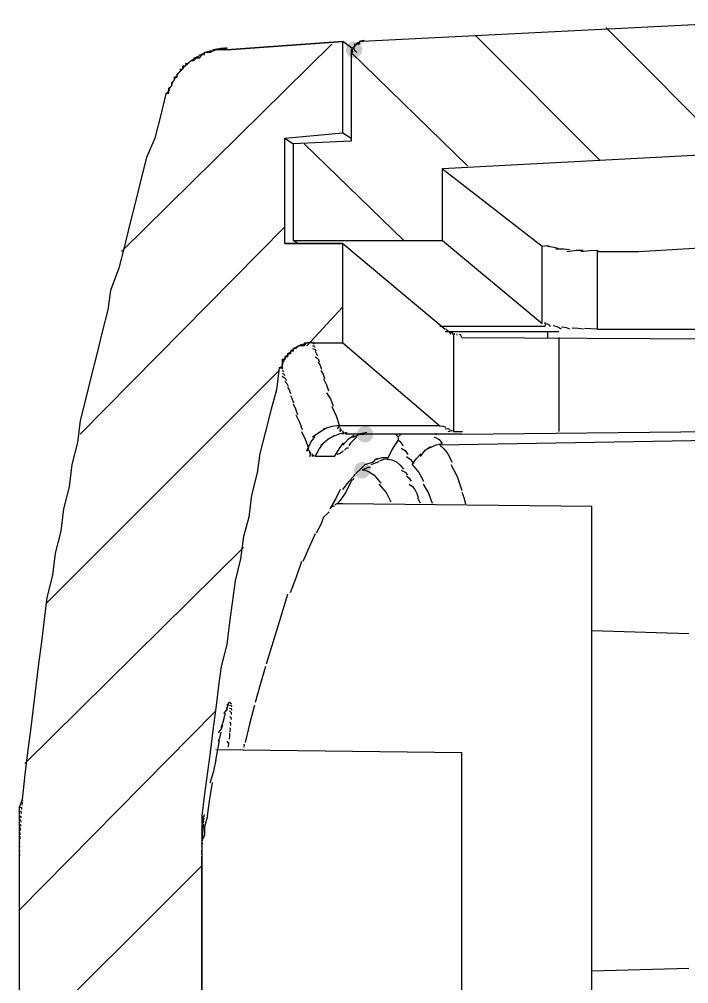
# Model space of a CAD drawing. Header units: millimetres. Extents: x 9 to 367, y 9 to 251.
# Drawn here: x 10.24 to 20.49, y 219.89 to 234.65 of the extents above; entities that cross this region are included whole.
import ezdxf

# ---------------------------------------------------------------- set-up
doc = ezdxf.new("R2010")
doc.units = ezdxf.units.MM
doc.layers.add('图层 1', color=7, linetype='Continuous')

msp = doc.modelspace()

# ---------------------------------------------------------------- hatches: boundary and pattern name
at = {"layer": '图层 1'}
h = msp.add_hatch(color=7, dxfattribs=at)
edge = h.paths.add_edge_path()
edge.add_arc((15.367035, 234.187929), 0.12506, 0, 360)
h = msp.add_hatch(color=7, dxfattribs=at)
edge = h.paths.add_edge_path()
edge.add_arc((15.536333, 228.303737), 0.12506, 0, 360)
h = msp.add_hatch(color=7, dxfattribs=at)
edge = h.paths.add_edge_path()
edge.add_arc((15.493965, 227.753369), 0.12506, 0, 360)

# ---------------------------------------------------------------- linework, layer by layer
at = {"layer": '图层 1', "color": 7, "lineweight": 25}
for points in [[(22.309737, 234.653737), (15.494071, 234.315071)], [(22.309737, 234.653737), (15.494071, 234.315071)], [(13.419667, 234.187929), (15.197667, 234.314929)], [(15.197702, 234.315071), (13.419702, 234.188071)], [(15.367035, 234.187929), (15.197702, 234.314929)], [(15.197702, 232.917894), (15.197702, 234.314894)], [(15.197702, 232.917894), (15.197702, 234.314894)], [(15.493965, 234.315071), (15.451631, 234.315071), (15.451631, 234.272737), (15.409298, 234.272737), (15.366965, 234.230404), (15.324631, 234.188071), (15.324631, 234.145737), (15.324631, 234.103404)], [(15.367035, 234.272702), (15.399403, 234.274642)], [(15.367035, 234.272702), (15.396448, 234.271555)], [(15.367035, 234.230333), (15.393538, 234.263009)], [(15.367035, 234.230333), (15.39076, 234.259746)], [(15.367035, 234.230333), (15.387981, 234.256351)], [(15.367035, 234.230333), (15.385247, 234.253087)], [(15.367035, 234.230333), (15.382734, 234.249692)], [(15.367035, 234.230333), (15.380309, 234.24612)], [(15.367035, 234.230333), (15.377839, 234.242416)], [(15.409404, 234.272702), (15.431188, 234.293378), (15.441859, 234.303702)], [(15.409404, 234.272702), (15.438155, 234.301542)], [(15.409404, 234.272702), (15.434628, 234.299248)], [(15.409404, 234.272702), (15.431056, 234.296911)], [(15.409404, 234.272702), (15.42766, 234.294265)], [(15.409404, 234.272702), (15.424, 234.291796)], [(15.409404, 234.272702), (15.420737, 234.289327)], [(15.409404, 234.272702), (15.417341, 234.286548)], [(15.409404, 234.272702), (15.414122, 234.283726)], [(15.451596, 234.272702), (15.450891, 234.305598)], [(15.451596, 234.315071), (15.485286, 234.325345)], [(15.451596, 234.315071), (15.481274, 234.32411)], [(15.451596, 234.315071), (15.477569, 234.322832)], [(15.451596, 234.315071), (15.473557, 234.321597)], [(15.451596, 234.315071), (15.469852, 234.320054)], [(15.451596, 234.315071), (15.46584, 234.318334)], [(15.451596, 234.315071), (15.462135, 234.316658)], [(15.451596, 234.272702), (15.454551, 234.307759)], [(15.493965, 234.315071), (15.52889, 234.33218)], [(15.493965, 234.315071), (15.525186, 234.332004)], [(15.493965, 234.315071), (15.521305, 234.331563)], [(15.493965, 234.315071), (15.517469, 234.331078)], [(15.493965, 234.315071), (15.513632, 234.330593)], [(15.493965, 234.315071), (15.509752, 234.329975)], [(15.493965, 234.315071), (15.506047, 234.329049)], [(15.493965, 234.315071), (15.502035, 234.328432)], [(15.493965, 234.315071), (15.498286, 234.327506)], [(15.493965, 234.315071), (15.494317, 234.326536)], [(13.419667, 234.187929), (13.377333, 234.187929), (13.335, 234.187929), (13.292667, 234.187929), (13.250333, 234.187929), (13.165667, 234.145596), (13.123333, 234.145596), (13.081, 234.145596), (13.038667, 234.103263), (12.996333, 234.060929), (12.954, 234.060929), (12.911667, 234.018596), (12.869333, 234.018596), (12.827, 233.976263), (12.784667, 233.933929), (12.742333, 233.933929), (12.742333, 233.891596), (12.7, 233.849263), (12.657667, 233.806929), (12.657667, 233.764596), (12.615333, 233.764596), (12.615333, 233.722263), (12.573, 233.679929), (12.573, 233.637596), (12.530667, 233.595263), (12.530667, 233.552929), (12.488333, 233.510596)], [(12.954071, 234.061), (12.981631, 234.090325)], [(12.954071, 234.061), (12.974223, 234.086003)], [(12.996263, 234.061), (12.994455, 234.094514)], [(12.996263, 234.103369), (13.024309, 234.11576)], [(12.996263, 234.103369), (13.016724, 234.111879)], [(12.996263, 234.103369), (13.009316, 234.107867)], [(13.038667, 234.103369), (13.037211, 234.119464)], [(13.038667, 234.103369), (13.058571, 234.123929), (13.067727, 234.133972)], [(13.038667, 234.103369), (13.060054, 234.130312)], [(13.038667, 234.103369), (13.052337, 234.126872)], [(13.038667, 234.103369), (13.044884, 234.123168)], [(13.081035, 234.103369), (13.080771, 234.137368)], [(13.081035, 234.145561), (13.111683, 234.155395)], [(13.081035, 234.145561), (13.104054, 234.152308)], [(13.081035, 234.145561), (13.096249, 234.149177)], [(13.123404, 234.145561), (13.148451, 234.167124)], [(13.123404, 234.145561), (13.140558, 234.164346)], [(13.123404, 234.145561), (13.132708, 234.161392)], [(13.123404, 234.145561), (13.124859, 234.158481)], [(13.165596, 234.145561), (13.161495, 234.169902)], [(13.165596, 234.145561), (13.184481, 234.168276), (13.193113, 234.179648)], [(13.165596, 234.145561), (13.185263, 234.177487)], [(13.165596, 234.145561), (13.17737, 234.174885)], [(13.165596, 234.145561), (13.169477, 234.172372)], [(13.207965, 234.187929), (13.238083, 234.195779)], [(13.207965, 234.187929), (13.230102, 234.193927)], [(13.207965, 234.187929), (13.222076, 234.191766)], [(13.250369, 234.187929), (13.247546, 234.19816)], [(13.250369, 234.187929), (13.275107, 234.202922)], [(13.250369, 234.187929), (13.267214, 234.201115)], [(13.250369, 234.187929), (13.259232, 234.199527)], [(13.292737, 234.187929), (13.288327, 234.20451)], [(13.292737, 234.187929), (13.320122, 234.210199)], [(13.292737, 234.187929), (13.312228, 234.208832)], [(13.292737, 234.187929), (13.304202, 234.207465)], [(13.292737, 234.187929), (13.296309, 234.206053)], [(13.334929, 234.187929), (13.333298, 234.211433)], [(13.334929, 234.187929), (13.364916, 234.21549)], [(13.334929, 234.187929), (13.357066, 234.214564)], [(13.334929, 234.187929), (13.349041, 234.213638)], [(13.334929, 234.187929), (13.341147, 234.212536)], [(13.377298, 234.187929), (13.399242, 234.208523), (13.409445, 234.219062)], [(13.377298, 234.187929), (13.401596, 234.218445)], [(13.377298, 234.187929), (13.393835, 234.217827)], [(13.377298, 234.187929), (13.385853, 234.217078)], [(13.377298, 234.187929), (13.378136, 234.216416)], [(13.419667, 234.187929), (13.422533, 234.219547)], [(15.324631, 234.187929), (15.348372, 234.206042), (15.360306, 234.214829)], [(15.324631, 234.187929), (15.358454, 234.21108)], [(15.324631, 234.187929), (15.356955, 234.207112)], [(15.324631, 234.187929), (15.355411, 234.203231)], [(15.324631, 234.187929), (15.354, 234.199395)], [(15.324631, 234.187929), (15.352633, 234.195382)], [(15.324631, 234.187929), (15.351398, 234.191634)], [(15.324631, 234.187929), (15.35034, 234.187665)], [(15.324631, 234.145561), (15.349414, 234.178325)], [(15.324631, 234.145561), (15.348488, 234.174577)], [(15.324631, 234.145561), (15.347562, 234.170608)], [(15.324631, 234.145561), (15.346945, 234.166595)], [(15.324631, 234.145561), (15.346195, 234.162847)], [(15.324631, 234.145561), (15.345754, 234.158878)], [(15.324631, 234.145561), (15.345269, 234.154998)], [(15.324631, 234.145561), (15.344828, 234.151161)], [(15.324631, 234.145561), (15.344652, 234.147413)], [(15.324631, 234.145561), (15.344387, 234.143576)], [(15.324631, 234.103369), (15.344387, 234.134589)], [(15.324631, 234.103369), (15.324631, 232.791035)], [(15.324631, 234.103369), (15.324631, 232.791035)], [(15.367035, 234.187929), (15.369328, 234.222369)], [(15.367035, 234.187929), (15.367256, 234.218797)], [(15.409404, 234.145561), (15.367071, 234.187894)], [(12.784737, 233.976227), (12.814988, 233.975522)], [(12.784737, 233.934035), (12.808506, 233.964639)], [(12.784737, 233.934035), (12.802332, 233.958906)], [(12.784737, 233.934035), (12.796158, 233.953085)], [(12.784737, 233.934035), (12.789853, 233.947176)], [(12.826965, 233.976227), (12.849179, 233.997945), (12.859685, 234.008418)], [(12.826965, 233.976227), (12.852894, 234.003039)], [(12.826965, 233.976227), (12.846367, 233.997747)], [(12.826965, 233.976227), (12.839621, 233.992191)], [(12.826965, 233.976227), (12.833138, 233.986634)], [(12.869333, 234.018631), (12.899231, 234.039137)], [(12.869333, 234.018631), (12.892264, 234.034154)], [(12.869333, 234.018631), (12.885341, 234.029215)], [(12.911702, 234.018631), (12.911526, 234.044075)], [(12.911702, 234.061), (12.939924, 234.068232)], [(12.911702, 234.061), (12.93278, 234.063602)], [(12.911702, 234.061), (12.925681, 234.058972)], [(12.911702, 234.018631), (12.918449, 234.04897)], [(12.954071, 234.061), (12.952351, 234.072862)], [(12.954071, 234.061), (12.966991, 234.081682)], [(12.954071, 234.061), (12.959715, 234.077228)], [(12.657631, 233.806929), (12.678539, 233.827506), (12.688632, 233.837136)], [(12.657631, 233.806929), (12.683649, 233.830389)], [(12.657631, 233.806929), (12.678445, 233.82373)], [(12.657631, 233.806929), (12.673462, 233.81694)], [(12.657631, 233.806929), (12.668567, 233.810149)], [(12.657631, 233.764702), (12.658998, 233.791248)], [(12.7, 233.891667), (12.732015, 233.892945)], [(12.7, 233.849298), (12.726194, 233.881401)], [(12.7, 233.849298), (12.720637, 233.874919)], [(12.7, 233.849298), (12.715346, 233.868613)], [(12.7, 233.849298), (12.70979, 233.862086)], [(12.742369, 233.934035), (12.772355, 233.935314)], [(12.742369, 233.891667), (12.766313, 233.923946)], [(12.742369, 233.891667), (12.760448, 233.917949)], [(12.742369, 233.891667), (12.754584, 233.911775)], [(12.742369, 233.891667), (12.748719, 233.905557)], [(12.573035, 233.679965), (12.594207, 233.70069), (12.604565, 233.710304)], [(12.573035, 233.679965), (12.600552, 233.703204)], [(12.573035, 233.679965), (12.596671, 233.696104)], [(12.573035, 233.679965), (12.592835, 233.68874)], [(12.573035, 233.679965), (12.589131, 233.681596)], [(12.573035, 233.637596), (12.585427, 233.669037)], [(12.573035, 233.637596), (12.581722, 233.661761)], [(12.573035, 233.637596), (12.578327, 233.654353)], [(12.615263, 233.764702), (12.648909, 233.784413)], [(12.615263, 233.764702), (12.644411, 233.777358)], [(12.615263, 233.764702), (12.639781, 233.770523)], [(12.615263, 233.764702), (12.635195, 233.763423)], [(12.615263, 233.722333), (12.630829, 233.751129)], [(12.615263, 233.722333), (12.626508, 233.744073)], [(12.615263, 233.722333), (12.62223, 233.736974)], [(12.488298, 233.510631), (12.403631, 233.171965), (12.318965, 232.833298), (12.191965, 232.536965), (12.107298, 232.198298), (12.022631, 231.859631), (11.937965, 231.520965), (11.853298, 231.182298), (11.768631, 230.843631), (11.641631, 230.504965), (11.599298, 230.208631), (11.514631, 229.869965), (11.429965, 229.531298), (11.345298, 229.192631), (11.260631, 228.853965), (11.175965, 228.515298), (11.133631, 228.176631), (11.048965, 227.837965), (11.006631, 227.499298), (10.921965, 227.160631), (10.879631, 226.821965), (10.794965, 226.483298), (10.752631, 226.144631), (10.667965, 225.805965), (10.625631, 225.467298), (10.583298, 225.128631), (10.540965, 224.789965), (10.498631, 224.451298), (10.456298, 224.112631), (10.413965, 223.773965), (10.371631, 223.435298), (10.329298, 223.096631), (10.286965, 222.715631)], [(12.488298, 233.510631), (12.403631, 233.171965), (12.318965, 232.833298), (12.191965, 232.536965), (12.107298, 232.198298), (12.022631, 231.859631), (11.937965, 231.520965), (11.853298, 231.182298), (11.768631, 230.843631), (11.641631, 230.504965), (11.599298, 230.208631), (11.514631, 229.869965), (11.429965, 229.531298), (11.345298, 229.192631), (11.260631, 228.853965), (11.175965, 228.515298), (11.133631, 228.176631), (11.048965, 227.837965), (11.006631, 227.499298), (10.921965, 227.160631), (10.879631, 226.821965), (10.794965, 226.483298), (10.752631, 226.144631), (10.667965, 225.805965), (10.625631, 225.467298), (10.583298, 225.128631), (10.540965, 224.789965), (10.498631, 224.451298), (10.456298, 224.112631), (10.413965, 223.773965), (10.371631, 223.435298), (10.329298, 223.096631), (10.286965, 222.715631)], [(12.488298, 233.510631), (12.523929, 233.527829)], [(12.530667, 233.595404), (12.552302, 233.617001), (12.56299, 233.627154)], [(12.530667, 233.595404), (12.559771, 233.619878)], [(12.530667, 233.595404), (12.556552, 233.61247)], [(12.530667, 233.595404), (12.553465, 233.605061)], [(12.530667, 233.595404), (12.550378, 233.597653)], [(12.530667, 233.553), (12.5476, 233.585015)], [(12.530667, 233.553), (12.544822, 233.577474)], [(12.530667, 233.553), (12.542044, 233.570198)], [(12.530667, 233.510631), (12.534062, 233.542646)], [(12.530667, 233.510631), (12.531593, 233.535105)], [(14.308702, 232.833333), (15.197702, 232.918)], [(14.308702, 232.833333), (15.197702, 232.918)], [(15.197702, 232.917894), (15.324702, 232.833227)], [(14.308702, 232.833333), (14.435702, 232.748667)], [(14.308702, 231.224631), (14.308702, 232.833298)], [(14.308702, 231.224631), (14.308702, 232.833298)], [(15.324631, 232.790965), (14.435631, 232.748631)], [(15.324631, 232.790965), (14.435631, 232.748631)], [(14.435631, 232.748596), (14.435631, 231.266929)], [(14.435631, 232.748596), (14.435631, 231.266929)], [(22.394333, 232.664), (16.721667, 232.367667)], [(22.394333, 232.664), (16.721667, 232.367667)], [(16.721631, 231.267035), (16.721631, 232.367702)], [(16.721631, 231.267035), (16.721631, 232.367702)], [(16.721631, 232.367561), (18.245631, 231.182227)], [(15.197702, 231.224631), (14.308702, 231.224631)], [(14.308702, 231.224631), (15.197702, 231.224631)], [(14.435631, 231.267035), (14.520298, 231.224702)], [(14.435631, 231.267035), (16.721631, 231.267035)], [(14.435631, 231.267035), (16.721631, 231.267035)], [(15.197702, 229.700702), (15.197702, 231.224702)], [(15.197702, 229.700702), (15.197702, 231.224702)], [(15.197702, 231.224631), (16.764035, 229.912298)], [(16.721631, 231.267035), (18.245631, 229.997035)], [(18.245737, 231.182263), (18.315279, 231.193904), (18.361801, 231.183321)], [(18.245737, 229.997), (18.245737, 231.182333)], [(18.330333, 231.182263), (18.423378, 231.16577), (18.493669, 231.152982)], [(18.457263, 231.140071), (18.575223, 231.139189), (18.66646, 231.131957)], [(19.092369, 231.097702), (19.727369, 231.097702), (20.404702, 231.140035), (21.082035, 231.182369), (21.759369, 231.182369), (22.394369, 231.224702)], [(18.626596, 231.097702), (18.765502, 231.120412), (18.874246, 231.120633)], [(18.838298, 231.097702), (18.983378, 231.116443), (19.10147, 231.120633)], [(19.092369, 229.912227), (19.092369, 231.097561)], [(18.287929, 229.954596), (16.679263, 229.954596)], [(18.287929, 229.997), (18.288459, 230.010935)], [(18.287929, 229.954596), (18.304554, 229.995342), (18.29816, 230.006454)], [(18.372702, 229.954596), (18.359914, 229.975101), (18.31908, 229.994813)], [(18.542035, 229.912227), (18.477874, 229.946888), (18.412919, 229.963027)], [(18.499631, 229.870035), (16.763965, 229.870035)], [(16.806369, 229.870035), (16.791552, 229.897684), (16.772502, 229.915544)], [(16.848596, 229.827667), (16.833338, 229.867442), (16.813318, 229.884464)], [(16.890965, 229.827667), (16.875531, 229.848481), (16.855334, 229.859769)], [(16.890965, 229.827667), (16.909882, 229.836795), (16.898373, 229.842483)], [(16.890965, 229.827667), (16.890965, 228.346)], [(17.018071, 229.785298), (16.998976, 229.822516), (16.974326, 229.829042)], [(18.330333, 229.870035), (18.330333, 229.785369)], [(18.668965, 229.912227), (18.620811, 229.93163), (18.544081, 229.941508)], [(18.880667, 229.912227), (18.799528, 229.922679), (18.706747, 229.928102)], [(19.092369, 229.912227), (18.896224, 229.920694)], [(19.092369, 229.912227), (20.678458, 229.910464)], [(14.731929, 229.700702), (14.689596, 229.700702), (14.647263, 229.700702), (14.604929, 229.658369), (14.562596, 229.658369), (14.520263, 229.658369), (14.477929, 229.616035), (14.435596, 229.616035), (14.435596, 229.573702), (14.393263, 229.573702), (14.393263, 229.531369), (14.350929, 229.531369), (14.350929, 229.489035), (14.308596, 229.489035), (14.308596, 229.446702), (14.266263, 229.446702), (14.266263, 229.404369), (14.266263, 229.362035), (14.266263, 229.319702), (14.223929, 229.319702)], [(14.520404, 229.658333), (14.556034, 229.674473)], [(14.520404, 229.658333), (14.547568, 229.670945)], [(14.520404, 229.658333), (14.539057, 229.667241)], [(14.520404, 229.658333), (14.536279, 229.665742)], [(14.562596, 229.658333), (14.589451, 229.678502), (14.6044, 229.689245), (14.614454, 229.695022)], [(14.562596, 229.658333), (14.595757, 229.6866)], [(14.562596, 229.658333), (14.587114, 229.683822)], [(14.562596, 229.658333), (14.578339, 229.680911)], [(14.562596, 229.658333), (14.569872, 229.677824)], [(14.604965, 229.700702), (14.644344, 229.702686), (14.654354, 229.703877)], [(14.604965, 229.658333), (14.635833, 229.695816)], [(14.604965, 229.658333), (14.627013, 229.693699)], [(14.604965, 229.658333), (14.618414, 229.691539)], [(14.647333, 229.700702), (14.684375, 229.708198)], [(14.647333, 229.700702), (14.675732, 229.707096)], [(14.647333, 229.700702), (14.667089, 229.705905)], [(14.647333, 229.700702), (14.664267, 229.705641)], [(14.689702, 229.700702), (14.723833, 229.710888)], [(14.689702, 229.700702), (14.703813, 229.71058)], [(14.689702, 229.700702), (14.715455, 229.710447)], [(14.689702, 229.700702), (14.706812, 229.709874)], [(14.731929, 229.700702), (14.742513, 229.712696)], [(14.731929, 229.700702), (14.746437, 229.694793), (14.752743, 229.679888)], [(14.731929, 229.700702), (15.197596, 229.700702)], [(14.731929, 229.700702), (15.197596, 229.700702)], [(14.731929, 229.658333), (14.7568, 229.65604), (14.765796, 229.637872)], [(15.197702, 229.700702), (16.679369, 228.430702)], [(17.018071, 229.785298), (24.680404, 229.742965)], [(18.499631, 229.785298), (18.499631, 228.345965)], [(14.308702, 229.489), (14.345832, 229.514047)], [(14.351071, 229.531369), (14.38798, 229.561311)], [(14.351071, 229.531369), (14.381454, 229.554696)], [(14.351071, 229.531369), (14.375104, 229.547905)], [(14.351071, 229.531369), (14.36893, 229.54085)], [(14.351071, 229.489), (14.362756, 229.528555)], [(14.351071, 229.489), (14.357024, 229.521456)], [(14.393263, 229.573596), (14.428055, 229.59807)], [(14.393263, 229.573596), (14.420647, 229.592073)], [(14.393263, 229.573596), (14.41368, 229.585943)], [(14.393263, 229.573596), (14.41196, 229.583474)], [(14.393263, 229.531369), (14.399789, 229.567925)], [(14.435631, 229.615965), (14.471218, 229.630825)], [(14.435631, 229.615965), (14.463369, 229.625622)], [(14.435631, 229.615965), (14.455652, 229.62033)], [(14.435631, 229.573596), (14.448199, 229.609491)], [(14.435631, 229.573596), (14.440791, 229.603935)], [(14.478, 229.615965), (14.50302, 229.640736), (14.517026, 229.654065)], [(14.478, 229.615965), (14.508692, 229.649743)], [(14.478, 229.615965), (14.500622, 229.645157)], [(14.478, 229.615965), (14.492464, 229.640659)], [(14.478, 229.615965), (14.484438, 229.635897)], [(14.731929, 229.615965), (14.770867, 229.605161), (14.784141, 229.578217)], [(14.774298, 229.573596), (14.807459, 229.503393)], [(14.266298, 229.446631), (14.3055, 229.455407)], [(14.266298, 229.404263), (14.301047, 229.442186)], [(14.266298, 229.404263), (14.29699, 229.434293)], [(14.266298, 229.404263), (14.292977, 229.426311)], [(14.266298, 229.404263), (14.289405, 229.418109)], [(14.266298, 229.404263), (14.285701, 229.410084)], [(14.266298, 229.362071), (14.282305, 229.396775)], [(14.266298, 229.362071), (14.279042, 229.388573)], [(14.266298, 229.362071), (14.276088, 229.380415)], [(14.266298, 229.362071), (14.27547, 229.377593)], [(14.308702, 229.489), (14.340276, 229.506815)], [(14.308702, 229.489), (14.335028, 229.499231)], [(14.308702, 229.446631), (14.32978, 229.486407)], [(14.308702, 229.446631), (14.324797, 229.47869)], [(14.308702, 229.446631), (14.319991, 229.471105)], [(14.308702, 229.446631), (14.315228, 229.463256)], [(14.774298, 229.489), (14.817602, 229.456324), (14.836034, 229.4128)], [(14.816667, 229.404263), (14.851459, 229.355006), (14.8717, 229.299135)], [(14.223929, 229.319667), (14.181596, 228.981), (14.096929, 228.684667), (14.012263, 228.346), (13.927596, 228.007333), (13.885263, 227.711), (13.800596, 227.372333), (13.758263, 227.033667), (13.673596, 226.737333), (13.631263, 226.398667), (13.546596, 226.06), (13.504263, 225.721333), (13.461929, 225.425), (13.419596, 225.086333), (13.334929, 224.747667), (13.292596, 224.451333), (13.250263, 224.112667), (13.207929, 223.774), (13.165596, 223.435333), (13.123263, 223.139), (13.080929, 222.800333), (13.038596, 222.461667)], [(14.223929, 229.319667), (14.181596, 228.981), (14.096929, 228.684667), (14.012263, 228.346), (13.927596, 228.007333), (13.885263, 227.711), (13.800596, 227.372333), (13.758263, 227.033667), (13.673596, 226.737333), (13.631263, 226.398667), (13.546596, 226.06), (13.504263, 225.721333), (13.461929, 225.425), (13.419596, 225.086333), (13.334929, 224.747667), (13.292596, 224.451333), (13.250263, 224.112667), (13.207929, 223.774), (13.165596, 223.435333), (13.123263, 223.139), (13.080929, 222.800333), (13.038596, 222.461667)], [(14.223929, 229.319667), (14.260354, 229.342333)], [(14.223929, 229.319667), (14.258193, 229.334307)], [(14.223929, 229.319667), (14.26225, 229.313625), (14.27226, 229.298853)], [(14.266298, 229.319667), (14.27062, 229.358693)], [(14.266298, 229.319667), (14.267886, 229.350623)], [(14.266298, 229.277298), (14.278248, 229.275799), (14.285701, 229.257895)], [(14.266298, 229.234929), (14.292624, 229.226198), (14.304398, 229.200004)], [(14.859035, 229.277298), (14.893255, 229.223367), (14.917949, 229.152767)], [(14.266298, 229.192561), (14.311498, 229.162531), (14.328387, 229.126944)], [(14.308702, 229.107965), (14.34032, 229.080713), (14.357385, 229.039173)], [(14.901404, 229.150369), (14.944663, 229.059705), (14.975487, 228.966924)], [(14.351071, 229.023404), (14.374839, 228.981732), (14.394109, 228.928154)], [(14.943631, 228.938667), (15.008234, 228.846239), (15.048759, 228.732644)], [(14.393263, 228.896263), (14.41734, 228.852959), (14.440888, 228.785843)], [(14.435631, 228.769333), (14.469895, 228.693045), (14.50019, 228.604586)], [(15.028369, 228.726965), (15.091825, 228.585898), (15.140199, 228.440862)], [(14.478, 228.6), (14.534974, 228.489713), (14.575014, 228.375986)], [(14.562596, 228.345929), (14.620496, 228.229866), (14.669135, 228.091577)], [(14.731929, 228.261333), (14.843099, 228.340003), (14.937599, 228.394331)], [(14.901404, 228.388298), (15.032329, 228.42728), (15.140234, 228.440862)], [(15.028369, 228.261333), (15.155854, 228.315), (15.262966, 228.329772)], [(15.112929, 228.388298), (15.141637, 228.421195), (15.140446, 228.440862)], [(16.679263, 228.430667), (15.112929, 228.430667)], [(15.155333, 228.345929), (15.160272, 228.387998), (15.154628, 228.406254)], [(15.155333, 228.345929), (15.175839, 228.365861), (15.171208, 228.378385)], [(15.197702, 228.303737), (15.198893, 228.343998), (15.190294, 228.357007)], [(15.197702, 228.303737), (15.218957, 228.332974)], [(15.240071, 228.303737), (15.246729, 228.327329), (15.23619, 228.332665)], [(15.367035, 228.261333), (15.465548, 228.31694), (15.564591, 228.332594)], [(16.679263, 228.430667), (16.737648, 228.427889), (16.772749, 228.4095)], [(16.764, 228.388298), (16.801924, 228.389048), (16.834556, 228.376304)], [(16.806369, 228.345929), (16.862416, 228.36057), (16.898091, 228.355102)], [(16.890965, 228.345929), (16.93224, 228.349104)], [(16.890965, 228.345929), (16.948247, 228.346723), (16.974573, 228.345929)], [(16.933333, 228.345929), (16.994849, 228.345488), (17.025408, 228.345577)], [(17.018071, 228.303737), (24.680404, 228.388404)], [(14.647333, 228.049631), (14.707923, 228.180821), (14.771158, 228.27047)], [(14.859035, 228.134228), (14.967118, 228.228022), (15.061177, 228.284511)], [(15.197702, 228.134228), (15.282854, 228.233358), (15.371974, 228.289097)], [(16.890965, 228.303737), (15.239965, 228.303737)], [(17.018071, 228.303737), (15.240071, 228.303737)], [(15.324631, 228.261333), (15.366965, 228.261333)], [(15.324631, 228.176596), (15.366965, 228.218929), (15.409298, 228.261263)], [(15.367035, 228.261333), (15.451702, 228.303667)], [(15.451596, 228.303737), (15.536263, 228.303737)], [(16.044333, 228.218965), (15.959667, 228.091965), (15.875, 227.922631)], [(16.001965, 228.303737), (16.044298, 228.261404)], [(16.044333, 228.261333), (16.044333, 228.219)], [(16.044333, 228.218965), (16.084021, 228.184613), (16.1163, 228.126184)], [(16.086702, 228.303737), (16.044369, 228.261404), (16.044369, 228.219071)], [(16.594667, 228.303737), (16.613937, 228.31238), (16.629239, 228.293507)], [(16.594667, 228.261333), (16.668485, 228.222131), (16.718492, 228.160439)], [(24.087596, 228.261333), (16.679263, 228.134333)], [(14.647333, 228.049631), (14.671234, 228.072341), (14.669206, 228.091612)], [(14.689702, 228.007263), (14.690143, 228.037999), (14.683705, 228.055241)], [(14.774298, 227.965071), (14.832815, 228.072535), (14.895301, 228.160157)], [(15.070737, 227.965071), (15.143939, 228.082678), (15.208673, 228.169329)], [(15.197702, 228.049631), (15.189941, 228.034065), (15.161013, 228.012942)], [(15.282263, 228.092035), (15.254085, 228.089742), (15.221938, 228.060991)], [(15.324631, 228.176596), (15.315371, 228.165704), (15.285473, 228.129677)], [(16.086702, 228.092035), (16.148879, 228.053979), (16.191477, 227.991846)], [(16.382965, 227.965071), (16.458239, 228.061114), (16.539598, 228.113237)], [(16.509929, 228.092035), (16.623436, 228.142262), (16.718421, 228.160474)], [(16.679263, 228.134228), (16.743854, 228.081344), (16.793827, 228.018869), (16.833349, 227.94978), (16.866588, 227.877052)], [(14.689702, 227.965071), (14.705886, 228.009609), (14.700638, 228.026101)], [(14.731929, 227.965071), (14.729548, 227.992543), (14.720288, 228.003876)], [(14.731929, 227.965071), (14.750009, 227.981475)], [(14.774298, 227.965071), (14.778135, 227.976448), (14.76689, 227.979887)], [(15.070737, 227.965071), (14.774404, 227.965071)], [(15.155333, 228.007263), (15.106297, 227.992799)], [(15.663298, 227.880333), (15.702368, 227.922446), (15.732442, 227.936778)], [(15.705667, 227.922702), (15.802195, 227.949469), (15.876764, 227.948455)], [(15.705667, 227.922702), (15.731023, 227.935534)], [(15.875, 227.922702), (15.815954, 227.916661), (15.755056, 227.892363)], [(15.875, 227.922702), (15.948427, 227.913607), (16.015009, 227.879839), (16.07438, 227.829139), (16.126178, 227.769244)], [(16.171263, 227.965071), (16.233263, 227.918592), (16.282035, 227.853593)], [(16.256035, 227.837929), (16.324562, 227.932342), (16.387269, 228.005852)], [(15.536333, 227.837929), (15.476449, 227.780647), (15.394869, 227.700346)], [(15.536333, 227.753369), (15.494, 227.753369)], [(15.578737, 227.795561), (15.494071, 227.753227)], [(15.536333, 227.837929), (15.663333, 227.880263)], [(15.536333, 227.753369), (15.610428, 227.72341), (15.67374, 227.676684), (15.728322, 227.618382), (15.776222, 227.553696)], [(15.620929, 227.795561), (15.578596, 227.795561)], [(15.748035, 227.880333), (15.625269, 227.837647)], [(16.086702, 227.753369), (16.15223, 227.725279), (16.18548, 227.684224)], [(16.256035, 227.837929), (16.360457, 227.719793), (16.43313, 227.582871)], [(16.848596, 227.837929), (16.94733, 227.656646), (17.019341, 227.44176)], [(15.367035, 227.668631), (15.285411, 227.578144), (15.193469, 227.46014)], [(15.367035, 227.626227), (15.324702, 227.583894)], [(15.367035, 227.668631), (15.389304, 227.694472)], [(16.171263, 227.668631), (16.213287, 227.632251), (16.242877, 227.582906)], [(15.155333, 227.456929), (15.085792, 227.31207), (14.994819, 227.160596)], [(15.324631, 227.584035), (15.239965, 227.414702), (15.155298, 227.287702)], [(15.748035, 227.541667), (15.856867, 227.412109), (15.928657, 227.267206)], [(16.213667, 227.541667), (16.260465, 227.504967), (16.29701, 227.455765), (16.32628, 227.398097), (16.35125, 227.335997)], [(16.425369, 227.541667), (16.50223, 227.412109), (16.56401, 227.248156)], [(16.340596, 227.329965), (16.381166, 227.253412)], [(17.018071, 227.414702), (17.04766, 227.337664), (17.074868, 227.239724)], [(15.070737, 227.203), (15.044102, 227.201633), (15.015351, 227.183597)], [(15.112929, 227.245404), (15.075535, 227.223179)], [(15.112929, 227.245404), (15.197596, 227.245404)], [(15.155333, 227.287596), (15.113, 227.245263)], [(15.197702, 227.245404), (19.007702, 227.203071)], [(19.007631, 218.186), (19.007631, 227.203)], [(14.901404, 227.033702), (14.857659, 226.924032), (14.788515, 226.78711)], [(14.986, 227.118263), (14.943667, 227.075929), (14.901333, 227.033596)], [(14.774298, 226.779596), (14.682532, 226.572692), (14.586267, 226.357321)], [(14.562596, 226.356369), (14.481898, 226.117538), (14.389029, 225.875532)], [(14.351071, 225.848404), (14.190072, 225.331276), (14.020871, 224.786896)], [(19.007631, 225.298035), (20.489298, 225.255702)], [(14.012404, 224.747702), (13.933955, 224.48722), (13.853654, 224.19631)], [(13.419667, 224.154965), (13.444097, 224.181296), (13.457414, 224.195755)], [(13.462071, 224.197333), (13.47089, 224.208975)], [(13.462071, 224.197333), (13.469479, 224.208269)], [(13.462071, 224.197333), (13.472257, 224.208093)], [(13.462071, 224.197333), (13.478783, 224.203816)], [(13.462071, 224.197333), (13.484207, 224.185471), (13.488882, 224.173344)], [(13.377298, 224.028), (13.407857, 224.065483), (13.42069, 224.099261)], [(13.419667, 224.154965), (13.451902, 224.187332)], [(13.419667, 224.154965), (13.445905, 224.175514)], [(13.419667, 224.112596), (13.439466, 224.15515), (13.445772, 224.169393)], [(13.419667, 224.070404), (13.428839, 224.121072), (13.438011, 224.149779)], [(13.462071, 224.154965), (13.487162, 224.151525), (13.491351, 224.133798)], [(13.462071, 224.112596), (13.488264, 224.104659), (13.491704, 224.080846)], [(13.462071, 224.070404), (13.487206, 224.04668), (13.489587, 224.015018)], [(13.843071, 224.154965), (13.772956, 223.886854), (13.699137, 223.586992)], [(13.334929, 223.816298), (13.366459, 223.897966), (13.380791, 223.951059)], [(13.377298, 223.943263), (13.40164, 224.032868)], [(13.462071, 223.985631), (13.48381, 223.97227), (13.484648, 223.936948)], [(13.462071, 223.900894), (13.478695, 223.887709), (13.477593, 223.847272)], [(13.292737, 223.731737), (13.341024, 223.796781), (13.358354, 223.854151)], [(13.462071, 223.816298), (13.471331, 223.793191), (13.468421, 223.746801)], [(13.250369, 223.308333), (13.309282, 223.614897)], [(13.292737, 223.604596), (13.319504, 223.67718), (13.334365, 223.741827)], [(13.419667, 223.604596), (13.445816, 223.572626), (13.443656, 223.517107)], [(13.462071, 223.731737), (13.462115, 223.689492), (13.457132, 223.636134)], [(13.250369, 223.477667), (17.018035, 223.435333)], [(13.673596, 223.562227), (13.687178, 223.54697), (13.68171, 223.513191)], [(13.165596, 222.969667), (13.222878, 223.146452), (13.255554, 223.319269)], [(17.018071, 217.974298), (17.018071, 223.435298)], [(13.123404, 222.461702), (13.162915, 222.723904), (13.200309, 222.974994)], [(10.244667, 222.588667), (10.267002, 222.593947), (10.277828, 222.588843), (10.280981, 222.57686), (10.280297, 222.561503)], [(10.287071, 222.715596), (10.244737, 222.588596), (10.244737, 222.461596), (10.244737, 222.334596), (10.244737, 222.207596), (10.244737, 222.080596), (10.244737, 221.953596), (10.244737, 221.826596), (10.244737, 221.699596)], [(10.287071, 222.673404), (10.288261, 222.655941), (10.286012, 222.625779)], [(10.287071, 222.715596), (10.292009, 222.690196)], [(10.244667, 222.546263), (10.273198, 222.527257), (10.275006, 222.496874)], [(10.244667, 222.461702), (10.26892, 222.460291), (10.270419, 222.432421)], [(13.038667, 222.419333), (13.073239, 222.456948), (13.080294, 222.483186)], [(13.038667, 222.461702), (13.038667, 222.334702), (13.038667, 222.250035), (13.038667, 222.123035), (13.038667, 222.038369), (13.038667, 221.911369), (13.038667, 221.784369), (13.038667, 221.699702)], [(13.038667, 222.376965), (13.069182, 222.409332), (13.075356, 222.43482)], [(13.123404, 222.461702), (13.081071, 222.292369), (13.081071, 222.165369)], [(10.244667, 222.419333), (10.264775, 222.398475), (10.265833, 222.367828)], [(10.244667, 222.334561), (10.261115, 222.331298), (10.261953, 222.303164)], [(10.244667, 222.292369), (10.257896, 222.26935), (10.258425, 222.238394)], [(13.038667, 222.334561), (13.065169, 222.361637), (13.070769, 222.386066)], [(13.038667, 222.25), (13.061597, 222.308605), (13.066536, 222.337842)], [(13.038667, 222.207631), (13.058202, 222.260945), (13.062656, 222.289123)], [(10.244667, 222.207631), (10.255118, 222.202207), (10.25525, 222.173765)], [(10.244667, 222.165263), (10.252384, 222.140392), (10.252428, 222.109171)], [(13.038667, 222.165263), (13.055115, 222.213064), (13.059128, 222.240757)], [(13.038667, 222.123035), (13.052293, 222.165104), (13.0556, 222.191827)], [(13.038667, 222.080667), (13.049956, 222.117356), (13.052778, 222.143461)], [(13.081035, 222.165263), (13.038702, 222.080596), (13.038702, 221.953596), (13.038702, 221.868929)], [(10.244667, 222.080667), (10.250311, 222.044331)], [(10.244667, 222.038298), (10.248194, 221.979384)], [(13.038667, 222.038298), (13.049956, 222.094743)], [(13.038667, 221.995929), (13.047486, 222.046024)], [(13.038667, 221.911333), (13.044047, 221.968395), (13.045722, 221.997411)], [(10.244667, 221.953737), (10.246783, 221.914932)], [(10.244667, 221.911333), (10.245725, 221.850303)], [(13.038667, 221.868965), (13.042635, 221.92047), (13.043958, 221.948692)], [(13.038667, 221.826596), (13.041401, 221.872545), (13.042547, 221.899974)], [(13.038667, 221.784227), (13.040563, 221.824621), (13.041136, 221.851255)], [(10.244667, 221.826596), (10.245108, 221.814822), (10.245019, 221.785321)], [(10.244667, 221.784227), (10.244667, 221.720727)], [(10.244667, 221.699631), (10.244667, 117.855965)], [(10.244667, 221.699631), (10.244667, 117.855965)], [(13.038667, 221.742035), (13.040431, 221.802713)], [(13.038667, 221.699631), (13.040078, 221.753959)], [(13.038667, 217.847333), (13.038667, 221.699667)], [(13.038667, 221.699631), (13.038667, 218.693965)], [(19.007631, 220.090965), (20.489298, 220.133298)]]:
    msp.add_lwpolyline(points, dxfattribs=at)
at = {"layer": '图层 1', "color": 40, "lineweight": 25}
for points in [[(21.124298, 232.621631), (19.219298, 234.526631)], [(19.134737, 232.494667), (17.229737, 234.399667)], [(11.811, 231.097702), (15.028333, 234.272702)], [(17.102667, 232.409929), (15.324667, 234.145596)], [(16.129071, 231.267035), (14.605071, 232.748702)], [(11.176071, 228.303737), (14.308737, 231.478737)], [(14.647333, 229.658333), (15.197667, 230.251)], [(10.668071, 225.721263), (14.224071, 229.277263)], [(10.329263, 223.265965), (13.673596, 226.567965)], [(10.244667, 221.022333), (13.250333, 224.070333)], [(10.244667, 218.905667), (13.038667, 221.699667)]]:
    msp.add_lwpolyline(points, dxfattribs=at)
at = {"layer": '图层 1', "color": 7, "lineweight": 25}
msp.add_lwpolyline([(16.933333, 229.827667), (16.94815, 229.830842)], close=True, dxfattribs=at)

doc.saveas('drawing.dxf')
